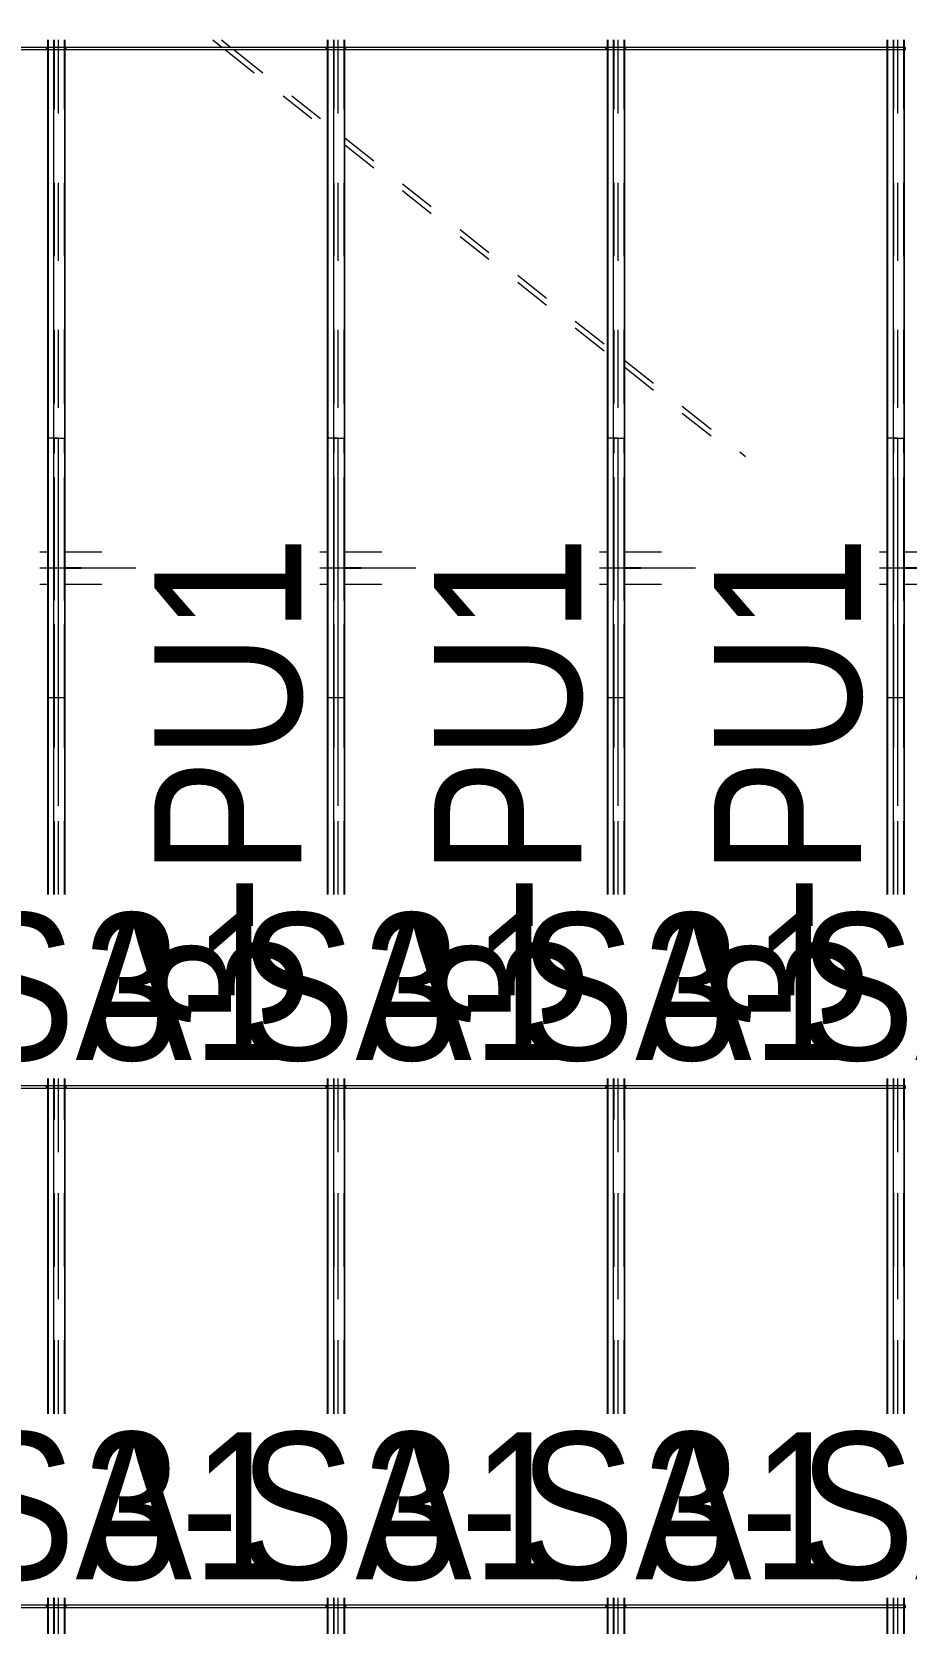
# Model space of a CAD drawing. Header units: millimetres. Extents: x -183 to 639, y -32 to 542.
# Drawn here: x 228.82 to 252.58, y 269.75 to 313.01 of the extents above; entities that cross this region are included whole.
import ezdxf

# ---------------------------------------------------------------- set-up
doc = ezdxf.new("R2010")
doc.units = ezdxf.units.MM
for name, pattern in [('XKITLINE00', [0]), ('XKITLINE01', [4, 1, -1, 1, -1]), ('XKITLINE02', [4, 2, -2]), ('XKITLINE03', [6, 3, -1, 1, -1])]:
    doc.linetypes.add(name, pattern=pattern)
for name, color, linetype, lineweight in [('Part', 2, 'Continuous', 0), ('PartMark', 7, 'Continuous', 0), ('S-grid', 1, 'Continuous', 0)]:
    doc.layers.add(name, color=color, linetype=linetype, lineweight=lineweight)
doc.styles.add('ARIAL', font='ARIAL.TTF')

# ---------------------------------------------------------------- blocks, each defined once
blk = doc.blocks.new('*A815')
at = {"layer": 'Part', "color": 2, "linetype": 'XKITLINE00', "lineweight": 0}
for p, q in [((237.024, 301.97), (236.845, 301.97)), ((236.845, 301.97), (236.845, 289.558)), ((236.856, 301.97), (236.856, 289.558)), ((236.864, 301.97), (236.864, 289.558)), ((237.024, 301.97), (237.326, 301.97)), ((237.024, 289.558), (237.024, 301.97)), ((237.316, 289.558), (237.316, 301.97)), ((237.326, 289.558), (237.326, 301.97)), ((236.845, 284.558), (236.845, 284.358)), ((236.845, 284.287), (236.845, 275.44)), ((236.856, 284.558), (236.856, 284.358)), ((236.856, 284.287), (236.856, 275.44)), ((236.864, 284.558), (236.864, 284.358)), ((236.864, 284.287), (236.864, 275.44)), ((237.024, 275.44), (237.024, 284.558)), ((237.316, 275.44), (237.316, 284.558)), ((237.326, 275.44), (237.326, 284.558)), ((236.845, 270.44), (236.845, 270.24)), ((236.856, 270.44), (236.856, 270.24)), ((236.864, 270.44), (236.864, 270.24)), ((237.024, 252.558), (237.024, 270.44)), ((237.316, 252.558), (237.316, 270.44)), ((237.326, 252.558), (237.326, 270.44)), ((236.845, 270.17), (236.845, 252.558)), ((236.856, 270.17), (236.856, 252.558)), ((236.864, 270.17), (236.864, 252.558))]:
    blk.add_line(p, q, dxfattribs=at)
at = {"layer": 'Part', "color": 7, "linetype": 'XKITLINE02', "lineweight": 0}
for p, q in [((236.854, 289.558), (236.854, 301.97)), ((237.147, 301.97), (237.024, 301.97)), ((237.036, 289.558), (237.036, 301.97)), ((237.135, 301.97), (237.135, 289.558)), ((237.147, 289.558), (237.147, 301.97)), ((237.307, 289.558), (237.307, 301.97)), ((237.315, 289.558), (237.315, 301.97)), ((236.845, 284.358), (236.845, 284.287)), ((236.854, 275.44), (236.854, 284.558)), ((236.856, 284.358), (236.856, 284.287)), ((236.864, 284.358), (236.864, 284.287)), ((237.036, 275.44), (237.036, 284.558)), ((237.135, 284.558), (237.135, 275.44)), ((237.147, 275.44), (237.147, 284.558)), ((237.307, 275.44), (237.307, 284.558)), ((237.315, 275.44), (237.315, 284.558)), ((236.854, 252.558), (236.854, 270.44)), ((237.036, 252.558), (237.036, 270.44)), ((237.135, 270.44), (237.135, 252.558)), ((237.147, 252.558), (237.147, 270.44)), ((237.307, 252.558), (237.307, 270.44)), ((237.315, 252.558), (237.315, 270.44)), ((236.845, 270.24), (236.845, 270.17)), ((236.856, 270.24), (236.856, 270.17)), ((236.864, 270.24), (236.864, 270.17))]:
    blk.add_line(p, q, dxfattribs=at)
blk = doc.blocks.new('*A818')
at = {"layer": 'Part', "color": 2, "linetype": 'XKITLINE00', "lineweight": 0}
for p, q in [((244.629, 301.97), (244.45, 301.97)), ((244.45, 301.97), (244.45, 289.558)), ((244.46, 301.97), (244.46, 289.558)), ((244.469, 301.97), (244.469, 289.558)), ((244.629, 301.97), (244.931, 301.97)), ((244.629, 289.558), (244.629, 301.97)), ((244.921, 289.558), (244.921, 301.97)), ((244.931, 289.558), (244.931, 301.97)), ((244.45, 284.558), (244.45, 284.358)), ((244.45, 284.287), (244.45, 275.44)), ((244.46, 284.558), (244.46, 284.358)), ((244.46, 284.287), (244.46, 275.44)), ((244.469, 284.558), (244.469, 284.358)), ((244.469, 284.287), (244.469, 275.44)), ((244.629, 275.44), (244.629, 284.558)), ((244.921, 275.44), (244.921, 284.558)), ((244.931, 275.44), (244.931, 284.558)), ((244.45, 270.44), (244.45, 270.24)), ((244.46, 270.44), (244.46, 270.24)), ((244.469, 270.44), (244.469, 270.24)), ((244.629, 252.558), (244.629, 270.44)), ((244.921, 252.558), (244.921, 270.44)), ((244.931, 252.558), (244.931, 270.44)), ((244.45, 270.17), (244.45, 252.558)), ((244.46, 270.17), (244.46, 252.558)), ((244.469, 270.17), (244.469, 252.558))]:
    blk.add_line(p, q, dxfattribs=at)
at = {"layer": 'Part', "color": 7, "linetype": 'XKITLINE02', "lineweight": 0}
for p, q in [((244.459, 289.558), (244.459, 301.97)), ((244.752, 301.97), (244.629, 301.97)), ((244.641, 289.558), (244.641, 301.97)), ((244.74, 301.97), (244.74, 289.558)), ((244.752, 289.558), (244.752, 301.97)), ((244.912, 289.558), (244.912, 301.97)), ((244.92, 289.558), (244.92, 301.97)), ((244.45, 284.358), (244.45, 284.287)), ((244.459, 275.44), (244.459, 284.558)), ((244.46, 284.358), (244.46, 284.287)), ((244.469, 284.358), (244.469, 284.287)), ((244.641, 275.44), (244.641, 284.558)), ((244.74, 284.558), (244.74, 275.44)), ((244.752, 275.44), (244.752, 284.558)), ((244.912, 275.44), (244.912, 284.558)), ((244.92, 275.44), (244.92, 284.558)), ((244.459, 252.558), (244.459, 270.44)), ((244.641, 252.558), (244.641, 270.44)), ((244.74, 270.44), (244.74, 252.558)), ((244.752, 252.558), (244.752, 270.44)), ((244.912, 252.558), (244.912, 270.44)), ((244.92, 252.558), (244.92, 270.44)), ((244.45, 270.24), (244.45, 270.17)), ((244.46, 270.24), (244.46, 270.17)), ((244.469, 270.24), (244.469, 270.17))]:
    blk.add_line(p, q, dxfattribs=at)
blk = doc.blocks.new('*A819')
at = {"layer": 'Part', "color": 2, "linetype": 'XKITLINE00', "lineweight": 0}
for p, q in [((252.234, 301.97), (252.055, 301.97)), ((252.055, 301.97), (252.055, 289.558)), ((252.065, 301.97), (252.065, 289.558)), ((252.073, 301.97), (252.073, 289.558)), ((252.234, 301.97), (252.535, 301.97)), ((252.234, 289.558), (252.234, 301.97)), ((252.526, 289.558), (252.526, 301.97)), ((252.535, 289.558), (252.535, 301.97)), ((252.055, 284.558), (252.055, 284.358)), ((252.055, 284.287), (252.055, 275.44)), ((252.065, 284.558), (252.065, 284.358)), ((252.065, 284.287), (252.065, 275.44)), ((252.073, 284.558), (252.073, 284.358)), ((252.073, 284.287), (252.073, 275.44)), ((252.234, 275.44), (252.234, 284.558)), ((252.526, 275.44), (252.526, 284.558)), ((252.535, 275.44), (252.535, 284.558)), ((252.055, 270.44), (252.055, 270.24)), ((252.065, 270.44), (252.065, 270.24)), ((252.073, 270.44), (252.073, 270.24)), ((252.234, 252.558), (252.234, 270.44)), ((252.526, 252.558), (252.526, 270.44)), ((252.535, 252.558), (252.535, 270.44)), ((252.055, 270.17), (252.055, 252.558)), ((252.065, 270.17), (252.065, 252.558)), ((252.073, 270.17), (252.073, 252.558))]:
    blk.add_line(p, q, dxfattribs=at)
at = {"layer": 'Part', "color": 7, "linetype": 'XKITLINE02', "lineweight": 0}
for p, q in [((252.064, 289.558), (252.064, 301.97)), ((252.357, 301.97), (252.234, 301.97)), ((252.245, 289.558), (252.245, 301.97)), ((252.345, 301.97), (252.345, 289.558)), ((252.357, 289.558), (252.357, 301.97)), ((252.517, 289.558), (252.517, 301.97)), ((252.525, 289.558), (252.525, 301.97)), ((252.055, 284.358), (252.055, 284.287)), ((252.064, 275.44), (252.064, 284.558)), ((252.065, 284.358), (252.065, 284.287)), ((252.073, 284.358), (252.073, 284.287)), ((252.245, 275.44), (252.245, 284.558)), ((252.345, 284.558), (252.345, 275.44)), ((252.357, 275.44), (252.357, 284.558)), ((252.517, 275.44), (252.517, 284.558)), ((252.525, 275.44), (252.525, 284.558)), ((252.064, 252.558), (252.064, 270.44)), ((252.245, 252.558), (252.245, 270.44)), ((252.345, 270.44), (252.345, 252.558)), ((252.357, 252.558), (252.357, 270.44)), ((252.517, 252.558), (252.517, 270.44)), ((252.525, 252.558), (252.525, 270.44)), ((252.055, 270.24), (252.055, 270.17)), ((252.065, 270.24), (252.065, 270.17)), ((252.073, 270.24), (252.073, 270.17))]:
    blk.add_line(p, q, dxfattribs=at)
blk = doc.blocks.new('*A820')
at = {"layer": 'Part', "color": 2, "linetype": 'XKITLINE00', "lineweight": 0}
for p, q in [((229.419, 301.97), (229.24, 301.97)), ((229.24, 301.97), (229.24, 289.558)), ((229.251, 301.97), (229.251, 289.558)), ((229.259, 301.97), (229.259, 289.558)), ((229.419, 301.97), (229.721, 301.97)), ((229.419, 289.558), (229.419, 301.97)), ((229.712, 289.558), (229.712, 301.97)), ((229.721, 289.558), (229.721, 301.97)), ((229.24, 284.558), (229.24, 284.358)), ((229.24, 284.287), (229.24, 275.44)), ((229.251, 284.558), (229.251, 284.358)), ((229.251, 284.287), (229.251, 275.44)), ((229.259, 284.558), (229.259, 284.358)), ((229.259, 284.287), (229.259, 275.44)), ((229.419, 275.44), (229.419, 284.558)), ((229.712, 275.44), (229.712, 284.558)), ((229.721, 275.44), (229.721, 284.558)), ((229.24, 270.44), (229.24, 270.24)), ((229.251, 270.44), (229.251, 270.24)), ((229.259, 270.44), (229.259, 270.24)), ((229.419, 252.558), (229.419, 270.44)), ((229.712, 252.558), (229.712, 270.44)), ((229.721, 252.558), (229.721, 270.44)), ((229.24, 270.17), (229.24, 252.558)), ((229.251, 270.17), (229.251, 252.558)), ((229.259, 270.17), (229.259, 252.558))]:
    blk.add_line(p, q, dxfattribs=at)
at = {"layer": 'Part', "color": 7, "linetype": 'XKITLINE02', "lineweight": 0}
for p, q in [((229.249, 289.558), (229.249, 301.97)), ((229.542, 301.97), (229.419, 301.97)), ((229.431, 289.558), (229.431, 301.97)), ((229.53, 301.97), (229.53, 289.558)), ((229.542, 289.558), (229.542, 301.97)), ((229.702, 289.558), (229.702, 301.97)), ((229.71, 289.558), (229.71, 301.97)), ((229.24, 284.358), (229.24, 284.287)), ((229.249, 275.44), (229.249, 284.558)), ((229.251, 284.358), (229.251, 284.287)), ((229.259, 284.358), (229.259, 284.287)), ((229.431, 275.44), (229.431, 284.558)), ((229.53, 284.558), (229.53, 275.44)), ((229.542, 275.44), (229.542, 284.558)), ((229.702, 275.44), (229.702, 284.558)), ((229.71, 275.44), (229.71, 284.558)), ((229.249, 252.558), (229.249, 270.44)), ((229.431, 252.558), (229.431, 270.44)), ((229.53, 270.44), (229.53, 252.558)), ((229.542, 252.558), (229.542, 270.44)), ((229.702, 252.558), (229.702, 270.44)), ((229.71, 252.558), (229.71, 270.44)), ((229.24, 270.24), (229.24, 270.17)), ((229.251, 270.24), (229.251, 270.17)), ((229.259, 270.24), (229.259, 270.17))]:
    blk.add_line(p, q, dxfattribs=at)
blk = doc.blocks.new('*A1314')
at = {"layer": 'S-grid', "color": 1, "linetype": 'XKITLINE03', "lineweight": 0}
for p, q in [((229.04, 298.44), (231.645, 298.44)), ((236.645, 298.44), (239.25, 298.44)), ((244.25, 298.44), (246.855, 298.44)), ((251.855, 298.44), (279.694, 298.44))]:
    blk.add_line(p, q, dxfattribs=at)
blk = doc.blocks.new('*A1323')
at = {"layer": 'Part', "color": 4, "linetype": 'XKITLINE01', "lineweight": 0}
for p, q in [((229.04, 298.881), (229.24, 298.881)), ((229.721, 298.881), (231.645, 298.881)), ((236.645, 298.881), (236.845, 298.881)), ((237.326, 298.881), (239.25, 298.881)), ((244.25, 298.881), (244.45, 298.881)), ((244.931, 298.881), (246.855, 298.881)), ((251.855, 298.881), (252.055, 298.881)), ((252.535, 298.881), (253.263, 298.881)), ((229.04, 297.999), (229.24, 297.999)), ((229.721, 297.999), (231.645, 297.999)), ((236.645, 297.999), (236.845, 297.999)), ((237.326, 297.999), (239.25, 297.999)), ((244.25, 297.999), (244.45, 297.999)), ((244.931, 297.999), (246.855, 297.999)), ((251.855, 297.999), (252.055, 297.999)), ((252.535, 297.999), (253.263, 297.999))]:
    blk.add_line(p, q, dxfattribs=at)
blk = doc.blocks.new('*A1325')
at = {"layer": 'Part', "color": 4, "linetype": 'XKITLINE01', "lineweight": 0}
for p, q in [((199.301, 340.176), (201.226, 338.646)), ((199.408, 340.278), (201.226, 338.833)), ((206.226, 334.858), (206.426, 334.699)), ((206.226, 334.67), (206.426, 334.511)), ((206.906, 334.316), (208.83, 332.786)), ((206.906, 334.129), (208.83, 332.599)), ((215.984, 326.911), (216.236, 326.711)), ((216.22, 326.911), (216.472, 326.711)), ((216.325, 326.64), (221.635, 322.418)), ((216.56, 326.64), (221.635, 322.605)), ((222.116, 322.223), (225.276, 319.71)), ((222.116, 322.035), (225.158, 319.617)), ((225.276, 319.523), (227.451, 317.793)), ((225.394, 319.617), (227.687, 317.793)), ((233.74, 312.793), (233.991, 312.593)), ((233.975, 312.793), (234.227, 312.593)), ((234.08, 312.523), (236.845, 310.324)), ((234.316, 312.523), (236.845, 310.511)), ((237.326, 310.129), (244.45, 304.465)), ((237.326, 309.942), (244.45, 304.277)), ((244.931, 304.082), (248.217, 301.47)), ((244.931, 303.895), (247.981, 301.47))]:
    blk.add_line(p, q, dxfattribs=at)
blk = doc.blocks.new('*A1326')
at = {"layer": 'Part', "color": 4, "linetype": 'XKITLINE01', "lineweight": 0}
for p, q in [((244.931, 335.338), (246.855, 336.868)), ((244.931, 335.151), (246.855, 336.681)), ((244.25, 334.797), (244.45, 334.956)), ((244.25, 334.61), (244.45, 334.769)), ((234.08, 326.711), (234.331, 326.911)), ((234.316, 326.711), (234.567, 326.911)), ((229.721, 323.245), (233.991, 326.64)), ((229.721, 323.057), (234.227, 326.64)), ((225.276, 319.71), (229.24, 322.863)), ((225.394, 319.617), (229.24, 322.675)), ((222.864, 317.793), (225.158, 319.617)), ((223.1, 317.793), (225.276, 319.523)), ((214.511, 311.151), (216.236, 312.523)), ((214.511, 310.964), (216.472, 312.523)), ((216.325, 312.593), (216.576, 312.793)), ((216.56, 312.593), (216.812, 312.793)), ((206.906, 305.105), (214.03, 310.769)), ((206.906, 304.917), (214.03, 310.582)), ((202.335, 301.47), (206.426, 304.722)), ((202.571, 301.47), (206.426, 304.535)), ((199.301, 299.058), (201.226, 300.588)), ((199.315, 298.881), (201.226, 300.4))]:
    blk.add_line(p, q, dxfattribs=at)
blk = doc.blocks.new('*A1335')
at = {"layer": 'Part', "color": 4, "linetype": 'XKITLINE01', "lineweight": 0}
for p, q in [((237.326, 298.455), (237.767, 298.455)), ((237.767, 298.426), (237.326, 298.426)), ((237.767, 298.455), (237.767, 298.426))]:
    blk.add_line(p, q, dxfattribs=at)
blk = doc.blocks.new('*A1337')
at = {"layer": 'Part', "color": 4, "linetype": 'XKITLINE01', "lineweight": 0}
for p, q in [((229.721, 298.455), (230.162, 298.455)), ((230.162, 298.426), (229.721, 298.426)), ((230.162, 298.455), (230.162, 298.426))]:
    blk.add_line(p, q, dxfattribs=at)
blk = doc.blocks.new('*A1339')
at = {"layer": 'Part', "color": 4, "linetype": 'XKITLINE01', "lineweight": 0}
for p, q in [((244.931, 298.455), (245.372, 298.455)), ((245.372, 298.426), (244.931, 298.426)), ((245.372, 298.455), (245.372, 298.426))]:
    blk.add_line(p, q, dxfattribs=at)
blk = doc.blocks.new('*A1340')
at = {"layer": 'Part', "color": 4, "linetype": 'XKITLINE01', "lineweight": 0}
for p, q in [((252.535, 298.455), (252.977, 298.455)), ((252.977, 298.426), (252.535, 298.426)), ((252.977, 298.455), (252.977, 298.426))]:
    blk.add_line(p, q, dxfattribs=at)
blk = doc.blocks.new('*A1373')
at = {"layer": 'Part', "color": 2, "linetype": 'XKITLINE00', "lineweight": 0}
for p, q in [((236.845, 312.793), (236.845, 312.593)), ((236.845, 312.523), (236.845, 294.911)), ((236.856, 312.793), (236.856, 312.593)), ((236.856, 312.523), (236.856, 294.911)), ((236.864, 312.793), (236.864, 312.593)), ((236.864, 312.523), (236.864, 294.911)), ((237.024, 294.911), (237.024, 312.793)), ((237.316, 294.911), (237.316, 312.793)), ((237.326, 294.911), (237.326, 312.793)), ((237.326, 294.911), (236.845, 294.911))]:
    blk.add_line(p, q, dxfattribs=at)
at = {"layer": 'Part', "color": 7, "linetype": 'XKITLINE02', "lineweight": 0}
for p, q in [((236.845, 312.593), (236.845, 312.523)), ((236.854, 294.911), (236.854, 312.793)), ((236.856, 312.593), (236.856, 312.523)), ((236.864, 312.593), (236.864, 312.523)), ((237.036, 294.911), (237.036, 312.793)), ((237.135, 312.793), (237.135, 294.911)), ((237.147, 294.911), (237.147, 312.793)), ((237.307, 294.911), (237.307, 312.793)), ((237.315, 294.911), (237.315, 312.793))]:
    blk.add_line(p, q, dxfattribs=at)
blk = doc.blocks.new('*A1376')
at = {"layer": 'Part', "color": 2, "linetype": 'XKITLINE00', "lineweight": 0}
for p, q in [((252.055, 312.793), (252.055, 312.593)), ((252.055, 312.523), (252.055, 294.911)), ((252.065, 312.793), (252.065, 312.593)), ((252.065, 312.523), (252.065, 294.911)), ((252.073, 312.793), (252.073, 312.593)), ((252.073, 312.523), (252.073, 294.911)), ((252.234, 294.911), (252.234, 312.793)), ((252.526, 294.911), (252.526, 312.793)), ((252.535, 294.911), (252.535, 312.793)), ((252.535, 294.911), (252.055, 294.911))]:
    blk.add_line(p, q, dxfattribs=at)
at = {"layer": 'Part', "color": 7, "linetype": 'XKITLINE02', "lineweight": 0}
for p, q in [((252.055, 312.593), (252.055, 312.523)), ((252.064, 294.911), (252.064, 312.793)), ((252.065, 312.593), (252.065, 312.523)), ((252.073, 312.593), (252.073, 312.523)), ((252.245, 294.911), (252.245, 312.793)), ((252.345, 312.793), (252.345, 294.911)), ((252.357, 294.911), (252.357, 312.793)), ((252.517, 294.911), (252.517, 312.793)), ((252.525, 294.911), (252.525, 312.793))]:
    blk.add_line(p, q, dxfattribs=at)
blk = doc.blocks.new('*A1377')
at = {"layer": 'Part', "color": 2, "linetype": 'XKITLINE00', "lineweight": 0}
for p, q in [((229.24, 312.793), (229.24, 312.593)), ((229.24, 312.523), (229.24, 294.911)), ((229.251, 312.793), (229.251, 312.593)), ((229.251, 312.523), (229.251, 294.911)), ((229.259, 312.793), (229.259, 312.593)), ((229.259, 312.523), (229.259, 294.911)), ((229.419, 294.911), (229.419, 312.793)), ((229.712, 294.911), (229.712, 312.793)), ((229.721, 294.911), (229.721, 312.793)), ((229.721, 294.911), (229.24, 294.911))]:
    blk.add_line(p, q, dxfattribs=at)
at = {"layer": 'Part', "color": 7, "linetype": 'XKITLINE02', "lineweight": 0}
for p, q in [((229.24, 312.593), (229.24, 312.523)), ((229.249, 294.911), (229.249, 312.793)), ((229.251, 312.593), (229.251, 312.523)), ((229.259, 312.593), (229.259, 312.523)), ((229.431, 294.911), (229.431, 312.793)), ((229.53, 312.793), (229.53, 294.911)), ((229.542, 294.911), (229.542, 312.793)), ((229.702, 294.911), (229.702, 312.793)), ((229.71, 294.911), (229.71, 312.793))]:
    blk.add_line(p, q, dxfattribs=at)
blk = doc.blocks.new('*A1379')
at = {"layer": 'Part', "color": 2, "linetype": 'XKITLINE00', "lineweight": 0}
for p, q in [((244.45, 312.793), (244.45, 312.593)), ((244.45, 312.523), (244.45, 294.911)), ((244.46, 312.793), (244.46, 312.593)), ((244.46, 312.523), (244.46, 294.911)), ((244.469, 312.793), (244.469, 312.593)), ((244.469, 312.523), (244.469, 294.911)), ((244.629, 294.911), (244.629, 312.793)), ((244.921, 294.911), (244.921, 312.793)), ((244.931, 294.911), (244.931, 312.793)), ((244.931, 294.911), (244.45, 294.911))]:
    blk.add_line(p, q, dxfattribs=at)
at = {"layer": 'Part', "color": 7, "linetype": 'XKITLINE02', "lineweight": 0}
for p, q in [((244.45, 312.593), (244.45, 312.523)), ((244.459, 294.911), (244.459, 312.793)), ((244.46, 312.593), (244.46, 312.523)), ((244.469, 312.593), (244.469, 312.523)), ((244.641, 294.911), (244.641, 312.793)), ((244.74, 312.793), (244.74, 294.911)), ((244.752, 294.911), (244.752, 312.793)), ((244.912, 294.911), (244.912, 312.793)), ((244.92, 294.911), (244.92, 312.793))]:
    blk.add_line(p, q, dxfattribs=at)
blk = doc.blocks.new('*A1493')
at = {"layer": 'Part', "color": 7, "linetype": 'XKITLINE02', "lineweight": 0}
for p, q in [((221.608, 270.205), (221.61, 270.23)), ((221.61, 270.18), (221.608, 270.205)), ((221.61, 270.23), (221.614, 270.24)), ((221.614, 270.17), (221.61, 270.18)), ((222.138, 270.24), (221.614, 270.24)), ((221.614, 270.24), (221.618, 270.23)), ((221.618, 270.18), (221.614, 270.17)), ((222.138, 270.17), (221.614, 270.17)), ((221.618, 270.23), (221.62, 270.205)), ((221.62, 270.205), (221.618, 270.18)), ((229.721, 270.24), (229.419, 270.24)), ((229.721, 270.17), (229.419, 270.17))]:
    blk.add_line(p, q, dxfattribs=at)
at = {"layer": 'Part', "color": 2, "linetype": 'XKITLINE00', "lineweight": 0}
for p, q in [((229.419, 270.24), (222.138, 270.24)), ((229.419, 270.17), (222.138, 270.17)), ((229.743, 270.24), (229.721, 270.24)), ((229.743, 270.17), (229.721, 270.17)), ((229.738, 270.23), (229.736, 270.205)), ((229.736, 270.205), (229.738, 270.18)), ((229.743, 270.24), (229.738, 270.23)), ((229.738, 270.18), (229.743, 270.17)), ((229.747, 270.23), (229.743, 270.24)), ((229.743, 270.17), (229.747, 270.18)), ((229.749, 270.205), (229.747, 270.23)), ((229.747, 270.18), (229.749, 270.205))]:
    blk.add_line(p, q, dxfattribs=at)
blk = doc.blocks.new('*A1494')
at = {"layer": 'Part', "color": 7, "linetype": 'XKITLINE02', "lineweight": 0}
for p, q in [((229.213, 270.205), (229.214, 270.23)), ((229.214, 270.18), (229.213, 270.205)), ((229.214, 270.23), (229.219, 270.24)), ((229.219, 270.17), (229.214, 270.18)), ((229.743, 270.24), (229.219, 270.24)), ((229.219, 270.24), (229.223, 270.23)), ((229.223, 270.18), (229.219, 270.17)), ((229.743, 270.17), (229.219, 270.17)), ((229.223, 270.23), (229.225, 270.205)), ((229.225, 270.205), (229.223, 270.18)), ((237.326, 270.24), (237.024, 270.24)), ((237.326, 270.17), (237.024, 270.17))]:
    blk.add_line(p, q, dxfattribs=at)
at = {"layer": 'Part', "color": 2, "linetype": 'XKITLINE00', "lineweight": 0}
for p, q in [((237.024, 270.24), (229.743, 270.24)), ((237.024, 270.17), (229.743, 270.17)), ((237.347, 270.24), (237.326, 270.24)), ((237.347, 270.17), (237.326, 270.17)), ((237.343, 270.23), (237.341, 270.205)), ((237.341, 270.205), (237.343, 270.18)), ((237.347, 270.24), (237.343, 270.23)), ((237.343, 270.18), (237.347, 270.17)), ((237.352, 270.23), (237.347, 270.24)), ((237.347, 270.17), (237.352, 270.18)), ((237.354, 270.205), (237.352, 270.23)), ((237.352, 270.18), (237.354, 270.205))]:
    blk.add_line(p, q, dxfattribs=at)
blk = doc.blocks.new('*A1495')
at = {"layer": 'Part', "color": 7, "linetype": 'XKITLINE02', "lineweight": 0}
for p, q in [((236.817, 270.205), (236.819, 270.23)), ((236.819, 270.18), (236.817, 270.205)), ((236.819, 270.23), (236.824, 270.24)), ((236.824, 270.17), (236.819, 270.18)), ((237.347, 270.24), (236.824, 270.24)), ((236.824, 270.24), (236.828, 270.23)), ((236.828, 270.18), (236.824, 270.17)), ((237.347, 270.17), (236.824, 270.17)), ((236.828, 270.23), (236.83, 270.205)), ((236.83, 270.205), (236.828, 270.18)), ((244.931, 270.24), (244.629, 270.24)), ((244.931, 270.17), (244.629, 270.17))]:
    blk.add_line(p, q, dxfattribs=at)
at = {"layer": 'Part', "color": 2, "linetype": 'XKITLINE00', "lineweight": 0}
for p, q in [((244.629, 270.24), (237.347, 270.24)), ((244.629, 270.17), (237.347, 270.17)), ((244.952, 270.24), (244.931, 270.24)), ((244.952, 270.17), (244.931, 270.17)), ((244.948, 270.23), (244.946, 270.205)), ((244.946, 270.205), (244.948, 270.18)), ((244.952, 270.24), (244.948, 270.23)), ((244.948, 270.18), (244.952, 270.17)), ((244.957, 270.23), (244.952, 270.24)), ((244.952, 270.17), (244.957, 270.18)), ((244.958, 270.205), (244.957, 270.23)), ((244.957, 270.18), (244.958, 270.205))]:
    blk.add_line(p, q, dxfattribs=at)
blk = doc.blocks.new('*A1496')
at = {"layer": 'Part', "color": 7, "linetype": 'XKITLINE02', "lineweight": 0}
for p, q in [((244.422, 270.205), (244.424, 270.23)), ((244.424, 270.18), (244.422, 270.205)), ((244.424, 270.23), (244.428, 270.24)), ((244.428, 270.17), (244.424, 270.18)), ((244.952, 270.24), (244.428, 270.24)), ((244.428, 270.24), (244.433, 270.23)), ((244.433, 270.18), (244.428, 270.17)), ((244.952, 270.17), (244.428, 270.17)), ((244.433, 270.23), (244.435, 270.205)), ((244.435, 270.205), (244.433, 270.18)), ((252.535, 270.24), (252.234, 270.24)), ((252.535, 270.17), (252.234, 270.17))]:
    blk.add_line(p, q, dxfattribs=at)
at = {"layer": 'Part', "color": 2, "linetype": 'XKITLINE00', "lineweight": 0}
for p, q in [((252.234, 270.24), (244.952, 270.24)), ((252.234, 270.17), (244.952, 270.17)), ((252.557, 270.24), (252.535, 270.24)), ((252.557, 270.17), (252.535, 270.17)), ((252.553, 270.23), (252.551, 270.205)), ((252.551, 270.205), (252.553, 270.18)), ((252.557, 270.24), (252.553, 270.23)), ((252.553, 270.18), (252.557, 270.17)), ((252.561, 270.23), (252.557, 270.24)), ((252.557, 270.17), (252.561, 270.18)), ((252.563, 270.205), (252.561, 270.23)), ((252.561, 270.18), (252.563, 270.205))]:
    blk.add_line(p, q, dxfattribs=at)
blk = doc.blocks.new('*A1499')
at = {"layer": 'Part', "color": 7, "linetype": 'XKITLINE02', "lineweight": 0}
for p, q in [((221.608, 284.323), (221.61, 284.348)), ((221.61, 284.298), (221.608, 284.323)), ((221.61, 284.348), (221.614, 284.358)), ((221.614, 284.287), (221.61, 284.298)), ((222.138, 284.358), (221.614, 284.358)), ((221.614, 284.358), (221.618, 284.348)), ((221.618, 284.298), (221.614, 284.287)), ((222.138, 284.287), (221.614, 284.287)), ((221.618, 284.348), (221.62, 284.323)), ((221.62, 284.323), (221.618, 284.298)), ((229.721, 284.358), (229.419, 284.358)), ((229.721, 284.287), (229.419, 284.287))]:
    blk.add_line(p, q, dxfattribs=at)
at = {"layer": 'Part', "color": 2, "linetype": 'XKITLINE00', "lineweight": 0}
for p, q in [((229.419, 284.358), (222.138, 284.358)), ((229.419, 284.287), (222.138, 284.287)), ((229.743, 284.358), (229.721, 284.358)), ((229.743, 284.287), (229.721, 284.287)), ((229.738, 284.348), (229.736, 284.323)), ((229.736, 284.323), (229.738, 284.298)), ((229.743, 284.358), (229.738, 284.348)), ((229.738, 284.298), (229.743, 284.287)), ((229.747, 284.348), (229.743, 284.358)), ((229.743, 284.287), (229.747, 284.298)), ((229.749, 284.323), (229.747, 284.348)), ((229.747, 284.298), (229.749, 284.323))]:
    blk.add_line(p, q, dxfattribs=at)
blk = doc.blocks.new('*A1500')
at = {"layer": 'Part', "color": 7, "linetype": 'XKITLINE02', "lineweight": 0}
for p, q in [((229.213, 284.323), (229.214, 284.348)), ((229.214, 284.298), (229.213, 284.323)), ((229.214, 284.348), (229.219, 284.358)), ((229.219, 284.287), (229.214, 284.298)), ((229.743, 284.358), (229.219, 284.358)), ((229.219, 284.358), (229.223, 284.348)), ((229.223, 284.298), (229.219, 284.287)), ((229.743, 284.287), (229.219, 284.287)), ((229.223, 284.348), (229.225, 284.323)), ((229.225, 284.323), (229.223, 284.298)), ((237.326, 284.358), (237.024, 284.358)), ((237.326, 284.287), (237.024, 284.287))]:
    blk.add_line(p, q, dxfattribs=at)
at = {"layer": 'Part', "color": 2, "linetype": 'XKITLINE00', "lineweight": 0}
for p, q in [((237.024, 284.358), (229.743, 284.358)), ((237.024, 284.287), (229.743, 284.287)), ((237.347, 284.358), (237.326, 284.358)), ((237.347, 284.287), (237.326, 284.287)), ((237.343, 284.348), (237.341, 284.323)), ((237.341, 284.323), (237.343, 284.298)), ((237.347, 284.358), (237.343, 284.348)), ((237.343, 284.298), (237.347, 284.287)), ((237.352, 284.348), (237.347, 284.358)), ((237.347, 284.287), (237.352, 284.298)), ((237.354, 284.323), (237.352, 284.348)), ((237.352, 284.298), (237.354, 284.323))]:
    blk.add_line(p, q, dxfattribs=at)
blk = doc.blocks.new('*A1501')
at = {"layer": 'Part', "color": 7, "linetype": 'XKITLINE02', "lineweight": 0}
for p, q in [((236.817, 284.323), (236.819, 284.348)), ((236.819, 284.298), (236.817, 284.323)), ((236.819, 284.348), (236.824, 284.358)), ((236.824, 284.287), (236.819, 284.298)), ((237.347, 284.358), (236.824, 284.358)), ((236.824, 284.358), (236.828, 284.348)), ((236.828, 284.298), (236.824, 284.287)), ((237.347, 284.287), (236.824, 284.287)), ((236.828, 284.348), (236.83, 284.323)), ((236.83, 284.323), (236.828, 284.298)), ((244.931, 284.358), (244.629, 284.358)), ((244.931, 284.287), (244.629, 284.287))]:
    blk.add_line(p, q, dxfattribs=at)
at = {"layer": 'Part', "color": 2, "linetype": 'XKITLINE00', "lineweight": 0}
for p, q in [((244.629, 284.358), (237.347, 284.358)), ((244.629, 284.287), (237.347, 284.287)), ((244.952, 284.358), (244.931, 284.358)), ((244.952, 284.287), (244.931, 284.287)), ((244.948, 284.348), (244.946, 284.323)), ((244.946, 284.323), (244.948, 284.298)), ((244.952, 284.358), (244.948, 284.348)), ((244.948, 284.298), (244.952, 284.287)), ((244.957, 284.348), (244.952, 284.358)), ((244.952, 284.287), (244.957, 284.298)), ((244.958, 284.323), (244.957, 284.348)), ((244.957, 284.298), (244.958, 284.323))]:
    blk.add_line(p, q, dxfattribs=at)
blk = doc.blocks.new('*A1504')
at = {"layer": 'Part', "color": 7, "linetype": 'XKITLINE02', "lineweight": 0}
for p, q in [((221.608, 312.558), (221.61, 312.583)), ((221.61, 312.533), (221.608, 312.558)), ((221.61, 312.583), (221.614, 312.593)), ((221.614, 312.523), (221.61, 312.533)), ((222.138, 312.593), (221.614, 312.593)), ((221.614, 312.593), (221.618, 312.583)), ((221.618, 312.533), (221.614, 312.523)), ((222.138, 312.523), (221.614, 312.523)), ((221.618, 312.583), (221.62, 312.558)), ((221.62, 312.558), (221.618, 312.533)), ((229.721, 312.593), (229.419, 312.593)), ((229.721, 312.523), (229.419, 312.523))]:
    blk.add_line(p, q, dxfattribs=at)
at = {"layer": 'Part', "color": 2, "linetype": 'XKITLINE00', "lineweight": 0}
for p, q in [((229.419, 312.593), (222.138, 312.593)), ((229.419, 312.523), (222.138, 312.523)), ((229.743, 312.593), (229.721, 312.593)), ((229.743, 312.523), (229.721, 312.523)), ((229.738, 312.583), (229.736, 312.558)), ((229.736, 312.558), (229.738, 312.533)), ((229.743, 312.593), (229.738, 312.583)), ((229.738, 312.533), (229.743, 312.523)), ((229.747, 312.583), (229.743, 312.593)), ((229.743, 312.523), (229.747, 312.533)), ((229.749, 312.558), (229.747, 312.583)), ((229.747, 312.533), (229.749, 312.558))]:
    blk.add_line(p, q, dxfattribs=at)
blk = doc.blocks.new('*A1505')
at = {"layer": 'Part', "color": 7, "linetype": 'XKITLINE02', "lineweight": 0}
for p, q in [((229.213, 312.558), (229.214, 312.583)), ((229.214, 312.533), (229.213, 312.558)), ((229.214, 312.583), (229.219, 312.593)), ((229.219, 312.523), (229.214, 312.533)), ((229.743, 312.593), (229.219, 312.593)), ((229.219, 312.593), (229.223, 312.583)), ((229.223, 312.533), (229.219, 312.523)), ((229.743, 312.523), (229.219, 312.523)), ((229.223, 312.583), (229.225, 312.558)), ((229.225, 312.558), (229.223, 312.533)), ((237.326, 312.593), (237.024, 312.593)), ((237.326, 312.523), (237.024, 312.523))]:
    blk.add_line(p, q, dxfattribs=at)
at = {"layer": 'Part', "color": 2, "linetype": 'XKITLINE00', "lineweight": 0}
for p, q in [((237.024, 312.593), (229.743, 312.593)), ((237.024, 312.523), (229.743, 312.523)), ((237.347, 312.593), (237.326, 312.593)), ((237.347, 312.523), (237.326, 312.523)), ((237.343, 312.583), (237.341, 312.558)), ((237.341, 312.558), (237.343, 312.533)), ((237.347, 312.593), (237.343, 312.583)), ((237.343, 312.533), (237.347, 312.523)), ((237.352, 312.583), (237.347, 312.593)), ((237.347, 312.523), (237.352, 312.533)), ((237.354, 312.558), (237.352, 312.583)), ((237.352, 312.533), (237.354, 312.558))]:
    blk.add_line(p, q, dxfattribs=at)
blk = doc.blocks.new('*A1506')
at = {"layer": 'Part', "color": 7, "linetype": 'XKITLINE02', "lineweight": 0}
for p, q in [((236.817, 312.558), (236.819, 312.583)), ((236.819, 312.533), (236.817, 312.558)), ((236.819, 312.583), (236.824, 312.593)), ((236.824, 312.523), (236.819, 312.533)), ((237.347, 312.593), (236.824, 312.593)), ((236.824, 312.593), (236.828, 312.583)), ((236.828, 312.533), (236.824, 312.523)), ((237.347, 312.523), (236.824, 312.523)), ((236.828, 312.583), (236.83, 312.558)), ((236.83, 312.558), (236.828, 312.533)), ((244.931, 312.593), (244.629, 312.593)), ((244.931, 312.523), (244.629, 312.523))]:
    blk.add_line(p, q, dxfattribs=at)
at = {"layer": 'Part', "color": 2, "linetype": 'XKITLINE00', "lineweight": 0}
for p, q in [((244.629, 312.593), (237.347, 312.593)), ((244.629, 312.523), (237.347, 312.523)), ((244.952, 312.593), (244.931, 312.593)), ((244.952, 312.523), (244.931, 312.523)), ((244.948, 312.583), (244.946, 312.558)), ((244.946, 312.558), (244.948, 312.533)), ((244.952, 312.593), (244.948, 312.583)), ((244.948, 312.533), (244.952, 312.523)), ((244.957, 312.583), (244.952, 312.593)), ((244.952, 312.523), (244.957, 312.533)), ((244.958, 312.558), (244.957, 312.583)), ((244.957, 312.533), (244.958, 312.558))]:
    blk.add_line(p, q, dxfattribs=at)
blk = doc.blocks.new('*A1507')
at = {"layer": 'Part', "color": 7, "linetype": 'XKITLINE02', "lineweight": 0}
for p, q in [((244.422, 284.323), (244.424, 284.348)), ((244.424, 284.298), (244.422, 284.323)), ((244.424, 284.348), (244.428, 284.358)), ((244.428, 284.287), (244.424, 284.298)), ((244.952, 284.358), (244.428, 284.358)), ((244.428, 284.358), (244.433, 284.348)), ((244.433, 284.298), (244.428, 284.287)), ((244.952, 284.287), (244.428, 284.287)), ((244.433, 284.348), (244.435, 284.323)), ((244.435, 284.323), (244.433, 284.298)), ((252.535, 284.358), (252.234, 284.358)), ((252.535, 284.287), (252.234, 284.287))]:
    blk.add_line(p, q, dxfattribs=at)
at = {"layer": 'Part', "color": 2, "linetype": 'XKITLINE00', "lineweight": 0}
for p, q in [((252.234, 284.358), (244.952, 284.358)), ((252.234, 284.287), (244.952, 284.287)), ((252.557, 284.358), (252.535, 284.358)), ((252.557, 284.287), (252.535, 284.287)), ((252.553, 284.348), (252.551, 284.323)), ((252.551, 284.323), (252.553, 284.298)), ((252.557, 284.358), (252.553, 284.348)), ((252.553, 284.298), (252.557, 284.287)), ((252.561, 284.348), (252.557, 284.358)), ((252.557, 284.287), (252.561, 284.298)), ((252.563, 284.323), (252.561, 284.348)), ((252.561, 284.298), (252.563, 284.323))]:
    blk.add_line(p, q, dxfattribs=at)
blk = doc.blocks.new('*A1508')
at = {"layer": 'Part', "color": 7, "linetype": 'XKITLINE02', "lineweight": 0}
for p, q in [((244.422, 312.558), (244.424, 312.583)), ((244.424, 312.533), (244.422, 312.558)), ((244.424, 312.583), (244.428, 312.593)), ((244.428, 312.523), (244.424, 312.533)), ((244.952, 312.593), (244.428, 312.593)), ((244.428, 312.593), (244.433, 312.583)), ((244.433, 312.533), (244.428, 312.523)), ((244.952, 312.523), (244.428, 312.523)), ((244.433, 312.583), (244.435, 312.558)), ((244.435, 312.558), (244.433, 312.533)), ((252.535, 312.593), (252.234, 312.593)), ((252.535, 312.523), (252.234, 312.523))]:
    blk.add_line(p, q, dxfattribs=at)
at = {"layer": 'Part', "color": 2, "linetype": 'XKITLINE00', "lineweight": 0}
for p, q in [((252.234, 312.593), (244.952, 312.593)), ((252.234, 312.523), (244.952, 312.523)), ((252.557, 312.593), (252.535, 312.593)), ((252.557, 312.523), (252.535, 312.523)), ((252.553, 312.583), (252.551, 312.558)), ((252.551, 312.558), (252.553, 312.533)), ((252.557, 312.593), (252.553, 312.583)), ((252.553, 312.533), (252.557, 312.523)), ((252.561, 312.583), (252.557, 312.593)), ((252.557, 312.523), (252.561, 312.533)), ((252.563, 312.558), (252.561, 312.583)), ((252.561, 312.533), (252.563, 312.558))]:
    blk.add_line(p, q, dxfattribs=at)
blk = doc.blocks.new('*A2029')
at = {"layer": 'PartMark', "color": 3, "style": 'ARIAL', "width": 0.85}
blk.add_text('3-SA1', height=4, dxfattribs=at).set_placement((222.614, 270.94))
blk = doc.blocks.new('*A2030')
at = {"layer": 'PartMark', "color": 3, "style": 'ARIAL', "width": 0.85}
blk.add_text('3-SA1', height=4, dxfattribs=at).set_placement((230.219, 270.94))
blk = doc.blocks.new('*A2031')
at = {"layer": 'PartMark', "color": 3, "style": 'ARIAL', "width": 0.85}
blk.add_text('3-SA1', height=4, dxfattribs=at).set_placement((237.824, 270.94))
blk = doc.blocks.new('*A2032')
at = {"layer": 'PartMark', "color": 3, "style": 'ARIAL', "width": 0.85}
blk.add_text('3-SA1', height=4, dxfattribs=at).set_placement((245.428, 270.94))
blk = doc.blocks.new('*A2033')
at = {"layer": 'PartMark', "color": 3, "style": 'ARIAL', "width": 0.85}
blk.add_text('3-PU1', height=4, rotation=90.0002, dxfattribs=at).set_placement((236.145, 285.851))
blk = doc.blocks.new('*A2035')
at = {"layer": 'PartMark', "color": 3, "style": 'ARIAL', "width": 0.85}
blk.add_text('3-PU1', height=4, rotation=90.0002, dxfattribs=at).set_placement((243.75, 285.851))
blk = doc.blocks.new('*A2036')
at = {"layer": 'PartMark', "color": 3, "style": 'ARIAL', "width": 0.85}
blk.add_text('3-PU1', height=4, rotation=90.0002, dxfattribs=at).set_placement((251.355, 285.851))
blk = doc.blocks.new('*A2041')
at = {"layer": 'PartMark', "color": 3, "style": 'ARIAL', "width": 0.85}
blk.add_text('3-SA1', height=4, dxfattribs=at).set_placement((222.614, 285.058))
blk = doc.blocks.new('*A2042')
at = {"layer": 'PartMark', "color": 3, "style": 'ARIAL', "width": 0.85}
blk.add_text('3-SA1', height=4, dxfattribs=at).set_placement((230.219, 285.058))
blk = doc.blocks.new('*A2043')
at = {"layer": 'PartMark', "color": 3, "style": 'ARIAL', "width": 0.85}
blk.add_text('3-SA1', height=4, dxfattribs=at).set_placement((237.824, 285.058))
blk = doc.blocks.new('*A2049')
at = {"layer": 'PartMark', "color": 3, "style": 'ARIAL', "width": 0.85}
blk.add_text('3-SA1', height=4, dxfattribs=at).set_placement((245.428, 285.058))

msp = doc.modelspace()

# ---------------------------------------------------------------- block references
at = {"lineweight": 0}
for name in ['*A1377', '*A1373', '*A1379', '*A1376', '*A1325', '*A1326', '*A1504', '*A1505', '*A1506', '*A1508', '*A820', '*A815', '*A818', '*A819', '*A1314', '*A2033', '*A2035', '*A2036', '*A1323', '*A1337', '*A1335', '*A1339', '*A1340', '*A2041', '*A2042', '*A2043', '*A2049', '*A1499', '*A1500', '*A1501', '*A1507', '*A2029', '*A2030', '*A2031', '*A2032', '*A1493', '*A1494', '*A1495', '*A1496']:
    msp.add_blockref(name, (0, 0), dxfattribs=at)

doc.saveas('drawing.dxf')
